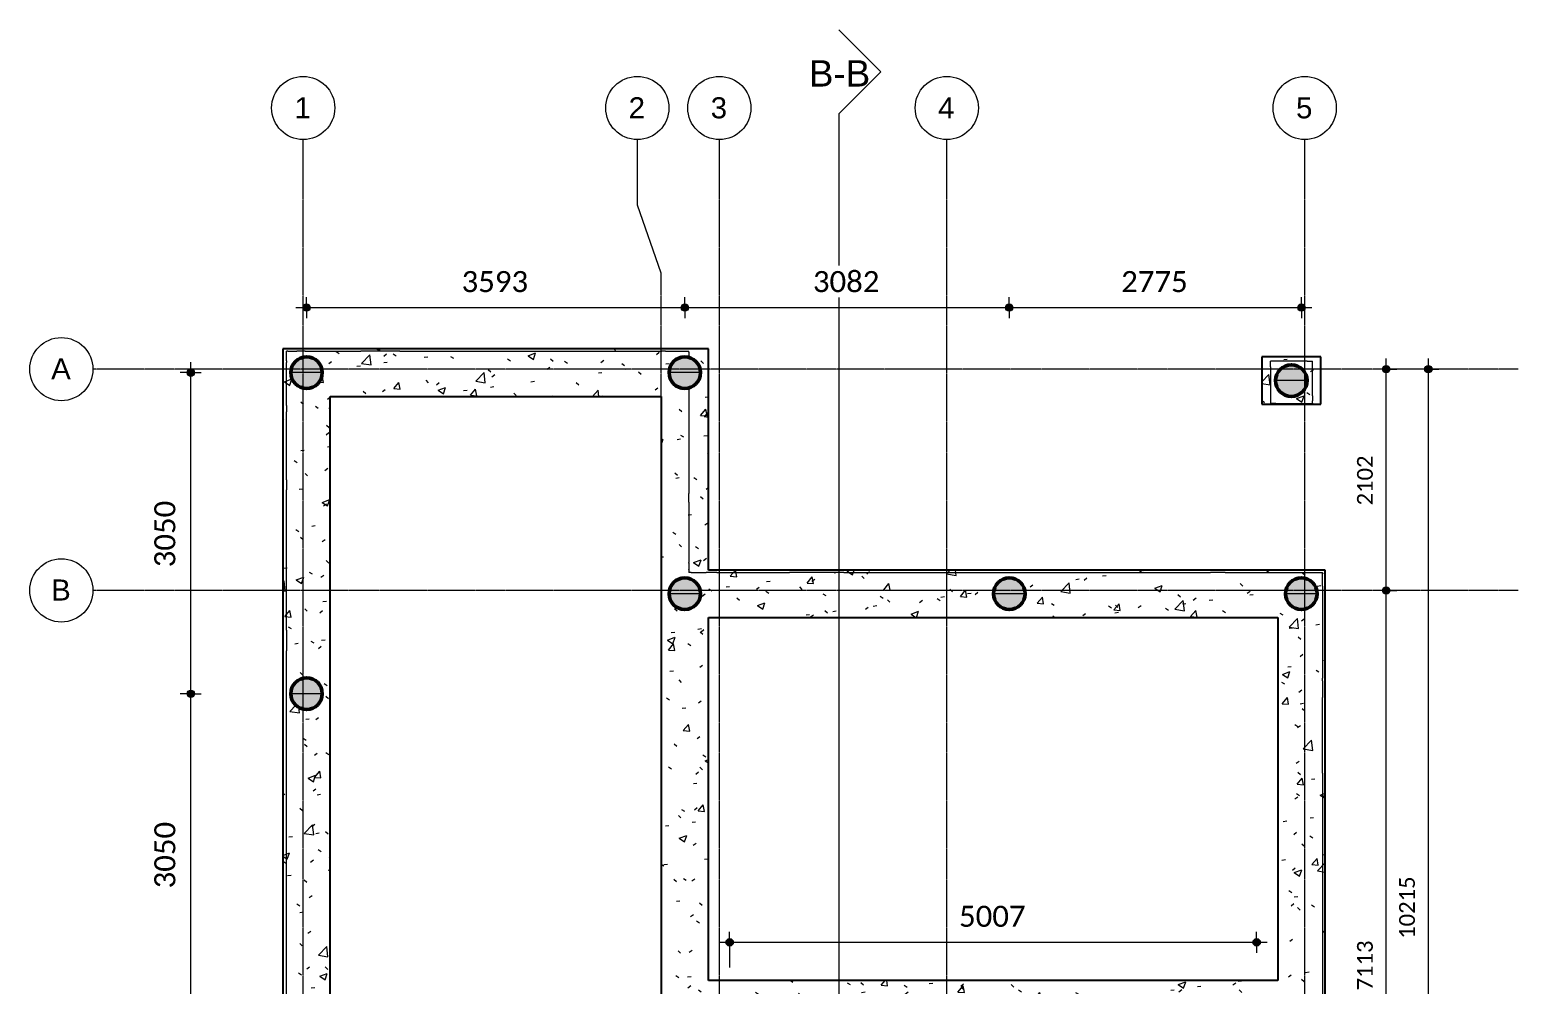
# Model space of a CAD drawing. Header units: millimetres. Extents: x -7809 to 7017, y -1424 to 14299.
# Drawn here: x -7617 to 6522, y 5233 to 14299 of the extents above; entities that cross this region are included whole.
import ezdxf

# ---------------------------------------------------------------- set-up
doc = ezdxf.new("R2010")
doc.units = ezdxf.units.MM
doc.linetypes.add('grid', pattern=[24, 15, -3, 3, -3])
for name, color, linetype, lineweight in [('A-ANNO-DIMS', 211, 'Continuous', 9), ('A-ANNO-DIMS-100', 211, 'Continuous', 9), ('A-WALL-PATT', 111, 'Continuous', 25), ('C-TOPO', 7, 'Continuous', 9), ('G-ANNO-SYMB', 111, 'Continuous', 9), ('S-FNDN', 32, 'Continuous', 9), ('S-GRID', 1, 'Continuous', 9), ('S-GRID-IDEN', 1, 'Continuous', 9)]:
    doc.layers.add(name, color=color, linetype=linetype, lineweight=lineweight)
doc.styles.add('Arial', font='arial.ttf', dxfattribs={"height": 200})
doc.styles.add('Arial_1', font='arial.ttf', dxfattribs={"height": 250})
doc.styles.add('Calibri', font='calibri.ttf', dxfattribs={"height": 150})
doc.styles.add('Calibri_1', font='calibri.ttf', dxfattribs={"height": 200})
doc.dimstyles.new('00_BR_maatvoering_1_5mm', dxfattribs={"dimscale": 304.8, "dimtxt": 176.602264, "dimasz": 0.918635, "dimexe": 0.328084, "dimexo": 0.0625, "dimgap": 0.229659, "dimtad": 1, "dimdec": 0, "dimzin": 0, "dimdsep": 46, "dimtxsty": 'Calibri', "dimblk1": 'DOTSMALL', "dimblk2": 'DOTSMALL', "dimsah": 1, "dimcen": 0.09, "dimdle": 0.328084, "dimazin": 0, "dimtfac": 1, "dimtdec": 4, "dimtix": 1, "dimtmove": 0, "dimatfit": 3, "dimfxl": 0.328084, "dimfxlon": 1, "dimtvp": 1, "dimtfill": 1, "dimtolj": 1, "dimtzin": 0, "dimarcsym": 2})
doc.dimstyles.new('00_BR_maatvoering_2_0mm', dxfattribs={"dimscale": 304.8, "dimtxt": 235.469685, "dimasz": 0.918635, "dimexe": 0.328084, "dimexo": 0.0625, "dimgap": 0.229659, "dimtad": 1, "dimdec": 0, "dimzin": 0, "dimdsep": 46, "dimtxsty": 'Calibri_1', "dimblk1": 'DOTSMALL', "dimblk2": 'DOTSMALL', "dimsah": 1, "dimcen": 0.09, "dimdle": 0.328084, "dimazin": 0, "dimtfac": 1, "dimtdec": 4, "dimtix": 1, "dimtmove": 0, "dimatfit": 3, "dimfxl": 0.328084, "dimfxlon": 1, "dimtvp": 1, "dimtfill": 1, "dimtolj": 1, "dimtzin": 0, "dimarcsym": 2})
pattern_1 = [(50, (0, 0), (728.737, -63.756), [76.2, -838.2]), (355, (0, 0), (-140.97, 764.228), [60.96, -670.56]), (100.451, (60.7, -5.3), (587.77, 700.467), [64.76, -712.36]), (46.184, (0, 203.2), (1084.316, -168.17), [114.3, -1257.3]), (96.636, (90.4, 189.2), (949.61, 989.71), [97.14, -1068.54]), (351.184, (0, 203.2), (949.62, 989.7), [91.44, -1005.84]), (21, (101.6, 152.4), (606.458, -409.06), [76.2, -838.2]), (326, (101.6, 152.4), (247.21, 736.753), [60.96, -670.56]), (71.451, (152.14, 118.3), (853.67, 327.685), [64.76, -712.36]), (37.5, (0, 0), (12.3547, 338.22), [33.528, -628.904, 33.528, -647.192, -673.1]), (37.5, (0, 0), (12.3547, 338.22), [-1343.152, 33.528, -639.572]), (7.5, (0, 0), (267.279, 400.722), [33.528, -354.584, 33.528, -613.664, -256.54]), (7.5, (0, 0), (267.279, 400.722), [-1035.304, 33.528, -223.012]), (327.5, (-226.57, 0), (542.3633, -22.9153), [33.528, -220.472, 33.528, -758.952, -1051.56]), (327.5, (-226.57, 0), (542.3633, -22.9153), [-1046.48, 33.528, -1018.032]), (317.5, (-328.17, 0), (592.517, 101.707), [33.528, -296.672, 33.528, -492.76, -746.76]), (317.5, (-328.17, 0), (592.517, 101.707), [-856.488, 33.528, -713.232])]

# ---------------------------------------------------------------- blocks, each defined once
blk = doc.blocks.new('17_EB_SFO_TLB_funderingspaal rond_gen_ISR - funderinspaal_rond_gen_d 300-2901158-Funderding plan')
at = {"layer": 'S-FNDN'}
blk.add_hatch(color=256, dxfattribs=at).paths.add_polyline_path([(-21, -148), (21, -148), (62, -136), (98, -113), (126, -81), (144, -42), (150, 0), (144, 42), (126, 81), (98, 113), (62, 136), (21, 148), (-21, 148), (-62, 136), (-98, 113), (-126, 81), (-144, 42), (-150, 0), (-144, -42), (-126, -81), (-98, -113), (-62, -136)])
blk.add_line((150, 0), (-150, 0), dxfattribs=at)
at = {"layer": 'S-FNDN', "lineweight": 50}
for start, end in [(360, 180), (180, 360)]:
    blk.add_arc((0, 0), 150, start, end, dxfattribs=at)
blk = doc.blocks.new('Grid - r_3_0mm-1753543-Funderding plan')
at = {"layer": 'S-GRID-IDEN'}
blk.add_circle((0, 0), 3, dxfattribs=at)
blk = doc.blocks.new('Section - gesloten pijl _ viewname _ sheetnumber-464714-Funderding plan')
at = {"layer": 'G-ANNO-SYMB'}
for p, q in [((-4, 4), (-8, 0)), ((0, 0), (-4, 4)), ((0, 0), (5, 0))]:
    blk.add_line(p, q, dxfattribs=at)
blk = doc.blocks.new('DIMBLOCK7-Funderding plan')
at = {"layer": 'A-ANNO-DIMS-100'}
h = blk.add_hatch(color=256, dxfattribs=at)
edge = h.paths.add_edge_path()
edge.add_arc((5268, 8973), 35, 0, 360)
h = blk.add_hatch(color=256, dxfattribs=at)
edge = h.paths.add_edge_path()
edge.add_arc((5268, 1860), 35, 0, 360)
for p, q in [((5268, 8973), (5168, 8973)), ((5268, 1860), (5268, 8973)), ((5268, 8973), (5368, 8973)), ((5268, 1860), (5168, 1860)), ((5268, 1860), (5368, 1860))]:
    blk.add_line(p, q, dxfattribs=at)
for centre in [(5268, 8973), (5268, 1860)]:
    blk.add_circle(centre, 35, dxfattribs=at)
at = {"layer": 'A-ANNO-DIMS-100', "color": 0, "insert": (4990, 5174), "char_height": 150, "width": 583.66, "attachment_point": 1, "rotation": 90, "line_spacing_factor": 1.158048, "style": 'Calibri', "bg_fill": 3, "box_fill_scale": 1.25, "bg_fill_color": 256, "bg_fill_true_color": 13158600, "bg_fill_transparency": 0}
blk.add_mtext('7113', dxfattribs=at)
blk = doc.blocks.new('_DotSmall')
at = {"color": 0, "linetype": 'ByBlock', "const_width": 0.5}
blk.add_lwpolyline([(-0.0625, 0, 1), (0.0625, 0, 1)], format="xyb", close=True, dxfattribs=at)
blk = doc.blocks.new('DIMBLOCK8-Funderding plan')
at = {"layer": 'A-ANNO-DIMS-100'}
h = blk.add_hatch(color=256, dxfattribs=at)
edge = h.paths.add_edge_path()
edge.add_arc((5268, 11075), 35, 0, 360)
h = blk.add_hatch(color=256, dxfattribs=at)
edge = h.paths.add_edge_path()
edge.add_arc((5268, 8973), 35, 0, 360)
for p, q in [((5268, 8973), (5268, 11175)), ((5268, 11075), (5168, 11075)), ((5268, 11075), (5368, 11075)), ((5268, 8973), (5168, 8973)), ((5268, 8973), (5368, 8973))]:
    blk.add_line(p, q, dxfattribs=at)
for centre in [(5268, 11075), (5268, 8973)]:
    blk.add_circle(centre, 35, dxfattribs=at)
at = {"layer": 'A-ANNO-DIMS-100', "color": 0, "insert": (4990, 9781), "char_height": 150, "width": 583.66, "attachment_point": 1, "rotation": 90, "line_spacing_factor": 1.158048, "style": 'Calibri', "bg_fill": 3, "box_fill_scale": 1.25, "bg_fill_color": 256, "bg_fill_true_color": 13158600, "bg_fill_transparency": 0}
blk.add_mtext('2102', dxfattribs=at)
blk = doc.blocks.new('DIMBLOCK9-Funderding plan')
at = {"layer": 'A-ANNO-DIMS-100'}
h = blk.add_hatch(color=256, dxfattribs=at)
edge = h.paths.add_edge_path()
edge.add_arc((5668, 11075), 35, 0, 360)
h = blk.add_hatch(color=256, dxfattribs=at)
edge = h.paths.add_edge_path()
edge.add_arc((5668, 860), 35, 0, 360)
for p, q in [((5668, 760), (5668, 11175)), ((5668, 11075), (5568, 11075)), ((5668, 11075), (5768, 11075)), ((5668, 860), (5568, 860)), ((5668, 860), (5768, 860))]:
    blk.add_line(p, q, dxfattribs=at)
for centre in [(5668, 11075), (5668, 860)]:
    blk.add_circle(centre, 35, dxfattribs=at)
at = {"layer": 'A-ANNO-DIMS-100', "color": 0, "insert": (5390, 5664), "char_height": 150, "width": 729.57, "attachment_point": 1, "rotation": 90, "line_spacing_factor": 1.158048, "style": 'Calibri', "bg_fill": 3, "box_fill_scale": 1.25, "bg_fill_color": 256, "bg_fill_true_color": 13158600, "bg_fill_transparency": 0}
blk.add_mtext('10215', dxfattribs=at)
blk = doc.blocks.new('DIMBLOCK10-Funderding plan')
at = {"layer": 'A-ANNO-DIMS-100'}
h = blk.add_hatch(color=256, dxfattribs=at)
edge = h.paths.add_edge_path()
edge.add_arc((-969, 5631), 35, 0, 360)
h = blk.add_hatch(color=256, dxfattribs=at)
edge = h.paths.add_edge_path()
edge.add_arc((4037, 5631), 35, 0, 360)
for p, q in [((-969, 5631), (-969, 5731)), ((4037, 5631), (4037, 5731)), ((-1069, 5631), (4137, 5631)), ((-969, 5631), (-969, 5393)), ((4037, 5631), (4037, 5531))]:
    blk.add_line(p, q, dxfattribs=at)
for centre in [(-969, 5631), (4037, 5631)]:
    blk.add_circle(centre, 35, dxfattribs=at)
at = {"layer": 'A-ANNO-DIMS-100', "color": 0, "insert": (1210, 5978), "char_height": 200, "width": 778.21, "attachment_point": 1, "line_spacing_factor": 1.158048, "style": 'Calibri_1', "bg_fill": 3, "box_fill_scale": 1.25, "bg_fill_color": 256, "bg_fill_true_color": 13158600, "bg_fill_transparency": 0}
blk.add_mtext('5007', dxfattribs=at)
blk = doc.blocks.new('DIMBLOCK12-Funderding plan')
at = {"layer": 'A-ANNO-DIMS-100'}
h = blk.add_hatch(color=256, dxfattribs=at)
edge = h.paths.add_edge_path()
edge.add_arc((-6087, 11042), 35, 0, 360)
h = blk.add_hatch(color=256, dxfattribs=at)
edge = h.paths.add_edge_path()
edge.add_arc((-6087, 7992), 35, 0, 360)
for p, q in [((-6087, 11042), (-6187, 11042)), ((-6087, 7892), (-6087, 11142)), ((-6087, 11042), (-5987, 11042)), ((-6087, 7992), (-6187, 7992)), ((-6087, 7992), (-5987, 7992))]:
    blk.add_line(p, q, dxfattribs=at)
for centre in [(-6087, 11042), (-6087, 7992)]:
    blk.add_circle(centre, 35, dxfattribs=at)
at = {"layer": 'A-ANNO-DIMS-100', "color": 0, "insert": (-6434, 9193), "char_height": 200, "width": 778.21, "attachment_point": 1, "rotation": 90, "line_spacing_factor": 1.158048, "style": 'Calibri_1', "bg_fill": 3, "box_fill_scale": 1.25, "bg_fill_color": 256, "bg_fill_true_color": 13158600, "bg_fill_transparency": 0}
blk.add_mtext('3050', dxfattribs=at)
blk = doc.blocks.new('DIMBLOCK13-Funderding plan')
at = {"layer": 'A-ANNO-DIMS-100'}
h = blk.add_hatch(color=256, dxfattribs=at)
edge = h.paths.add_edge_path()
edge.add_arc((-6087, 7992), 35, 0, 360)
h = blk.add_hatch(color=256, dxfattribs=at)
edge = h.paths.add_edge_path()
edge.add_arc((-6087, 4942), 35, 0, 360)
for p, q in [((-6087, 4842), (-6087, 8092)), ((-6087, 7992), (-6187, 7992)), ((-6087, 7992), (-5987, 7992)), ((-6087, 4942), (-6187, 4942)), ((-6087, 4942), (-5987, 4942))]:
    blk.add_line(p, q, dxfattribs=at)
for centre in [(-6087, 7992), (-6087, 4942)]:
    blk.add_circle(centre, 35, dxfattribs=at)
at = {"layer": 'A-ANNO-DIMS-100', "color": 0, "insert": (-6434, 6143), "char_height": 200, "width": 778.21, "attachment_point": 1, "rotation": 90, "line_spacing_factor": 1.158048, "style": 'Calibri_1', "bg_fill": 3, "box_fill_scale": 1.25, "bg_fill_color": 256, "bg_fill_true_color": 13158600, "bg_fill_transparency": 0}
blk.add_mtext('3050', dxfattribs=at)
blk = doc.blocks.new('DIMBLOCK15-Funderding plan')
at = {"layer": 'A-ANNO-DIMS-100'}
h = blk.add_hatch(color=256, dxfattribs=at)
edge = h.paths.add_edge_path()
edge.add_arc((-1394, 11660), 35, 0, 360)
h = blk.add_hatch(color=256, dxfattribs=at)
edge = h.paths.add_edge_path()
edge.add_arc((1687, 11660), 35, 0, 360)
for p, q in [((-1394, 11660), (-1394, 11760)), ((1687, 11660), (1687, 11760)), ((-1494, 11660), (1787, 11660)), ((-1394, 11660), (-1394, 11560)), ((1687, 11660), (1687, 11560))]:
    blk.add_line(p, q, dxfattribs=at)
for centre in [(-1394, 11660), (1687, 11660)]:
    blk.add_circle(centre, 35, dxfattribs=at)
at = {"layer": 'A-ANNO-DIMS-100', "color": 0, "insert": (-178, 12007), "char_height": 200, "width": 778.21, "attachment_point": 1, "line_spacing_factor": 1.158048, "style": 'Calibri_1', "bg_fill": 3, "box_fill_scale": 1.25, "bg_fill_color": 256, "bg_fill_true_color": 13158600, "bg_fill_transparency": 0}
blk.add_mtext('3082', dxfattribs=at)
blk = doc.blocks.new('DIMBLOCK16-Funderding plan')
at = {"layer": 'A-ANNO-DIMS-100'}
h = blk.add_hatch(color=256, dxfattribs=at)
edge = h.paths.add_edge_path()
edge.add_arc((1687, 11660), 35, 0, 360)
h = blk.add_hatch(color=256, dxfattribs=at)
edge = h.paths.add_edge_path()
edge.add_arc((4462, 11660), 35, 0, 360)
for p, q in [((1687, 11660), (1687, 11760)), ((4462, 11660), (4462, 11760)), ((1587, 11660), (4562, 11660)), ((1687, 11660), (1687, 11560)), ((4462, 11660), (4462, 11560))]:
    blk.add_line(p, q, dxfattribs=at)
for centre in [(1687, 11660), (4462, 11660)]:
    blk.add_circle(centre, 35, dxfattribs=at)
at = {"layer": 'A-ANNO-DIMS-100', "color": 0, "insert": (2750, 12007), "char_height": 200, "width": 778.21, "attachment_point": 1, "line_spacing_factor": 1.158048, "style": 'Calibri_1', "bg_fill": 3, "box_fill_scale": 1.25, "bg_fill_color": 256, "bg_fill_true_color": 13158600, "bg_fill_transparency": 0}
blk.add_mtext('2775', dxfattribs=at)
blk = doc.blocks.new('DIMBLOCK17-Funderding plan')
at = {"layer": 'A-ANNO-DIMS-100'}
h = blk.add_hatch(color=256, dxfattribs=at)
edge = h.paths.add_edge_path()
edge.add_arc((-4988, 11660), 35, 0, 360)
h = blk.add_hatch(color=256, dxfattribs=at)
edge = h.paths.add_edge_path()
edge.add_arc((-1394, 11660), 35, 0, 360)
for p, q in [((-4988, 11660), (-4988, 11760)), ((-1394, 11660), (-1394, 11760)), ((-5088, 11660), (-1294, 11660)), ((-4988, 11660), (-4988, 11560)), ((-1394, 11660), (-1394, 11560))]:
    blk.add_line(p, q, dxfattribs=at)
for centre in [(-4988, 11660), (-1394, 11660)]:
    blk.add_circle(centre, 35, dxfattribs=at)
at = {"layer": 'A-ANNO-DIMS-100', "color": 0, "insert": (-3515, 12007), "char_height": 200, "width": 778.21, "attachment_point": 1, "line_spacing_factor": 1.158048, "style": 'Calibri_1', "bg_fill": 3, "box_fill_scale": 1.25, "bg_fill_color": 256, "bg_fill_true_color": 13158600, "bg_fill_transparency": 0}
blk.add_mtext('3593', dxfattribs=at)

msp = doc.modelspace()

# ---------------------------------------------------------------- hatches: boundary and pattern name
at = {"layer": 'A-WALL-PATT', "lineweight": 9}
h = msp.add_hatch(dxfattribs=at)
h.set_pattern_fill('FP_1', color=256, style=0, pattern_type=2)
h.set_pattern_definition(pattern_1)
h.paths.add_polyline_path([(-4843.8, 1666.9), (-4762.8, 1666.9), (-4762.8, 11266.9), (-5212.8, 11266.9), (-5212.8, 1666.9), (-4861.6, 1666.9)])
h.paths.add_polyline_path([(-5009.1, 1743.4), (-5050.1, 1755.4), (-5086, 1778.5), (-5113.9, 1810.8), (-5131.7, 1849.6), (-5137.8, 1891.9), (-5131.7, 1934.1), (-5113.9, 1973), (-5086, 2005.2), (-5050.1, 2028.3), (-5009.1, 2040.3), (-4966.4, 2040.3), (-4925.4, 2028.3), (-4889.5, 2005.2), (-4861.6, 1973), (-4843.8, 1934.1), (-4837.8, 1891.9), (-4843.8, 1849.6), (-4861.6, 1810.8), (-4889.5, 1778.5), (-4925.4, 1755.4), (-4966.4, 1743.4)])
h.paths.add_polyline_path([(-5009.1, 4793.4), (-5050.1, 4805.4), (-5086, 4828.5), (-5113.9, 4860.8), (-5131.7, 4899.6), (-5137.8, 4941.9), (-5131.7, 4984.1), (-5113.9, 5023), (-5086, 5055.2), (-5050.1, 5078.3), (-5009.1, 5090.3), (-4966.4, 5090.3), (-4925.4, 5078.3), (-4889.5, 5055.2), (-4861.6, 5023), (-4843.8, 4984.1), (-4837.8, 4941.9), (-4843.8, 4899.6), (-4861.6, 4860.8), (-4889.5, 4828.5), (-4925.4, 4805.4), (-4966.4, 4793.4)])
h.paths.add_polyline_path([(-4966.4, 7843.4), (-5009.1, 7843.4), (-5050.1, 7855.4), (-5086, 7878.5), (-5113.9, 7910.8), (-5131.7, 7949.6), (-5137.8, 7991.9), (-5131.7, 8034.1), (-5113.9, 8073), (-5086, 8105.2), (-5050.1, 8128.3), (-5009.1, 8140.3), (-4966.4, 8140.3), (-4925.4, 8128.3), (-4889.5, 8105.2), (-4861.6, 8073), (-4843.8, 8034.1), (-4837.8, 7991.9), (-4843.8, 7949.6), (-4861.6, 7910.8), (-4889.5, 7878.5), (-4925.4, 7855.4)])
h.paths.add_polyline_path([(-4966.4, 10893.4), (-5009.1, 10893.4), (-5050.1, 10905.4), (-5086, 10928.5), (-5113.9, 10960.8), (-5131.7, 10999.6), (-5137.8, 11041.9), (-5131.7, 11084.1), (-5113.9, 11123), (-5086, 11155.2), (-5050.1, 11178.3), (-5009.1, 11190.3), (-4966.4, 11190.3), (-4925.4, 11178.3), (-4889.5, 11155.2), (-4861.6, 11123), (-4843.8, 11084.1), (-4837.8, 11041.9), (-4843.8, 10999.6), (-4861.6, 10960.8), (-4889.5, 10928.5), (-4925.4, 10905.4)])
h = msp.add_hatch(dxfattribs=at)
h.set_pattern_fill('FP_1', color=256, style=0, pattern_type=2)
h.set_pattern_definition(pattern_1)
h.paths.add_polyline_path([(-1520.6, 10816.9), (-1169.5, 10816.9), (-1169.5, 11266.9), (-4762.8, 11266.9), (-4762.8, 10816.9), (-1544.5, 10816.9)])
h.paths.add_polyline_path([(-1373.1, 10893.4), (-1415.8, 10893.4), (-1456.8, 10905.4), (-1492.7, 10928.5), (-1520.6, 10960.8), (-1538.4, 10999.6), (-1544.5, 11041.9), (-1538.4, 11084.1), (-1520.6, 11123), (-1492.7, 11155.2), (-1456.8, 11178.3), (-1415.8, 11190.3), (-1373.1, 11190.3), (-1332.1, 11178.3), (-1296.2, 11155.2), (-1268.3, 11123), (-1250.5, 11084.1), (-1244.5, 11041.9), (-1250.5, 10999.6), (-1268.3, 10960.8), (-1296.2, 10928.5), (-1332.1, 10905.4)])
h = msp.add_hatch(dxfattribs=at)
h.set_pattern_fill('FP_1', color=256, style=0, pattern_type=2)
h.set_pattern_definition(pattern_1)
h.paths.add_polyline_path([(4647.2, 10741.9), (4647.2, 11191.9), (4087.2, 11191.9), (4087.2, 10741.9), (4517.2, 10741.9)])
h.paths.add_polyline_path([(4345.9, 10818.4), (4304.9, 10830.4), (4269, 10853.5), (4241.1, 10885.8), (4223.3, 10924.6), (4217.2, 10966.9), (4223.3, 11009.1), (4241.1, 11048), (4269, 11080.2), (4304.9, 11103.3), (4345.9, 11115.3), (4388.6, 11115.3), (4429.6, 11103.3), (4465.5, 11080.2), (4493.4, 11048), (4511.2, 11009.1), (4517.2, 10966.9), (4511.2, 10924.6), (4493.4, 10885.8), (4465.5, 10853.5), (4429.6, 10830.4), (4388.6, 10818.4)])
h = msp.add_hatch(dxfattribs=at)
h.set_pattern_fill('FP_1', color=256, style=0, pattern_type=2)
h.set_pattern_definition(pattern_1)
h.paths.add_polyline_path([(-1169.5, 2116.9), (-1169.5, 10816.9), (-1619.5, 10816.9), (-1619.5, 2116.9), (-1593.8, 2116.9)])
h.paths.add_polyline_path([(-1415.8, 4893.4), (-1456.8, 4905.4), (-1492.7, 4928.5), (-1520.6, 4960.8), (-1538.4, 4999.6), (-1544.5, 5041.9), (-1538.4, 5084.1), (-1520.6, 5123), (-1492.7, 5155.2), (-1456.8, 5178.3), (-1415.8, 5190.3), (-1373.1, 5190.3), (-1332.1, 5178.3), (-1296.2, 5155.2), (-1268.3, 5123), (-1250.5, 5084.1), (-1244.5, 5041.9), (-1250.5, 4999.6), (-1268.3, 4960.8), (-1296.2, 4928.5), (-1332.1, 4905.4), (-1373.1, 4893.4)])
h.paths.add_polyline_path([(-1373.1, 8793.4), (-1415.8, 8793.4), (-1456.8, 8805.4), (-1492.7, 8828.5), (-1520.6, 8860.8), (-1538.4, 8899.6), (-1544.5, 8941.9), (-1538.4, 8984.1), (-1520.6, 9023), (-1492.7, 9055.2), (-1456.8, 9078.3), (-1415.8, 9090.3), (-1373.1, 9090.3), (-1332.1, 9078.3), (-1296.2, 9055.2), (-1268.3, 9023), (-1250.5, 8984.1), (-1244.5, 8941.9), (-1250.5, 8899.6), (-1268.3, 8860.8), (-1296.2, 8828.5), (-1332.1, 8805.4)])
h = msp.add_hatch(dxfattribs=at)
h.set_pattern_fill('FP_1', color=256, style=0, pattern_type=2)
h.set_pattern_definition(pattern_1)
h.paths.add_polyline_path([(4588.4, 8716.9), (4687.2, 8716.9), (4687.2, 9166.9), (-1169.5, 9166.9), (-1169.5, 8716.9), (4560.5, 8716.9)])
h.paths.add_polyline_path([(4440.9, 8793.4), (4399.9, 8805.4), (4364, 8828.5), (4336.1, 8860.8), (4318.3, 8899.6), (4312.2, 8941.9), (4318.3, 8984.1), (4336.1, 9023), (4364, 9055.2), (4399.9, 9078.3), (4440.9, 9090.3), (4483.6, 9090.3), (4524.6, 9078.3), (4560.5, 9055.2), (4588.4, 9023), (4606.2, 8984.1), (4612.2, 8941.9), (4606.2, 8899.6), (4588.4, 8860.8), (4560.5, 8828.5), (4524.6, 8805.4), (4483.6, 8793.4)])
h.paths.add_polyline_path([(1708.6, 8793.4), (1665.9, 8793.4), (1624.9, 8805.4), (1589, 8828.5), (1561.1, 8860.8), (1543.3, 8899.6), (1537.2, 8941.9), (1543.3, 8984.1), (1561.1, 9023), (1589, 9055.2), (1624.9, 9078.3), (1665.9, 9090.3), (1708.6, 9090.3), (1749.6, 9078.3), (1785.5, 9055.2), (1813.4, 9023), (1831.2, 8984.1), (1837.2, 8941.9), (1831.2, 8899.6), (1813.4, 8860.8), (1785.5, 8828.5), (1749.6, 8805.4)])
h = msp.add_hatch(dxfattribs=at)
h.set_pattern_fill('FP_1', color=256, style=0, pattern_type=2)
h.set_pattern_definition(pattern_1)
h.paths.add_polyline_path([(4606.2, 1666.9), (4687.2, 1666.9), (4687.2, 8716.9), (4237.2, 8716.9), (4237.2, 1666.9), (4588.4, 1666.9)])
h.paths.add_polyline_path([(4440.9, 1743.4), (4399.9, 1755.4), (4364, 1778.5), (4336.1, 1810.8), (4318.3, 1849.6), (4312.2, 1891.9), (4318.3, 1934.1), (4336.1, 1973), (4364, 2005.2), (4399.9, 2028.3), (4440.9, 2040.3), (4483.6, 2040.3), (4524.6, 2028.3), (4560.5, 2005.2), (4588.4, 1973), (4606.2, 1934.1), (4612.2, 1891.9), (4606.2, 1849.6), (4588.4, 1810.8), (4560.5, 1778.5), (4524.6, 1755.4), (4483.6, 1743.4)])
h.paths.add_polyline_path([(4440.9, 4893.4), (4399.9, 4905.4), (4364, 4928.5), (4336.1, 4960.8), (4318.3, 4999.6), (4312.2, 5041.9), (4318.3, 5084.1), (4336.1, 5123), (4364, 5155.2), (4399.9, 5178.3), (4440.9, 5190.3), (4483.6, 5190.3), (4524.6, 5178.3), (4560.5, 5155.2), (4588.4, 5123), (4606.2, 5084.1), (4612.2, 5041.9), (4606.2, 4999.6), (4588.4, 4960.8), (4560.5, 4928.5), (4524.6, 4905.4), (4483.6, 4893.4)])
h = msp.add_hatch(dxfattribs=at)
h.set_pattern_fill('FP_1', color=256, style=0, pattern_type=2)
h.set_pattern_definition(pattern_1)
h.paths.add_polyline_path([(4237.2, 4816.9), (4237.2, 5266.9), (-1169.5, 5266.9), (-1169.5, 4816.9), (2586.1, 4816.9)])
h.paths.add_polyline_path([(1665.9, 4893.4), (1624.9, 4905.4), (1589, 4928.5), (1561.1, 4960.8), (1543.3, 4999.6), (1537.2, 5041.9), (1543.3, 5084.1), (1561.1, 5123), (1589, 5155.2), (1624.9, 5178.3), (1665.9, 5190.3), (1708.6, 5190.3), (1749.6, 5178.3), (1785.5, 5155.2), (1813.4, 5123), (1831.2, 5084.1), (1837.2, 5041.9), (1831.2, 4999.6), (1813.4, 4960.8), (1785.5, 4928.5), (1749.6, 4905.4), (1708.6, 4893.4)])

# ---------------------------------------------------------------- linework, layer by layer
at = {"layer": 'C-TOPO'}
for p, q in [((-5179.2, 11153.6), (-5179.2, 11245.3)), ((-5166.4, 11245.3), (-5179.2, 11245.3)), ((-5166.4, 11245.3), (-5080, 11245.3)), ((-5001.5, 11245.3), (-5080, 11245.3)), ((-5001.5, 11245.3), (-4472.8, 11245.3)), ((-4103.1, 11245.3), (-4472.8, 11245.3)), ((-4103.1, 11245.3), (-1612.8, 11245.3)), ((-1579.6, 11245.3), (-1612.8, 11245.3)), ((-1579.6, 11245.3), (-1356.3, 11245.3)), ((-1356.3, 11236.7), (-1356.3, 11245.3)), ((-1356.3, 11236.7), (-1356.3, 11185.4)), ((-5179.2, 11153.6), (-5179.2, 11140)), ((-5179.2, 10731.2), (-5179.2, 11140)), ((4516, 11150.3), (4168.7, 11150.3)), ((4168.7, 11098.6), (4168.7, 11150.3)), ((4168.7, 11098.6), (4168.7, 10750.3)), ((4516, 11150.3), (4567.6, 11150.3)), ((4568.6, 11150.3), (4567.6, 11150.3)), ((4568.6, 11150.3), (4568.7, 11150.3)), ((4568.7, 10823), (4568.7, 11150.3)), ((-1356.3, 10898.4), (-1356.3, 9895.5)), ((4220.3, 10750.3), (4168.7, 10750.3)), ((4220.3, 10750.3), (4567.6, 10750.3)), ((4567.7, 10750.3), (4567.6, 10750.3)), ((4567.7, 10750.3), (4568.7, 10750.3)), ((4568.7, 10823), (4568.7, 10774.4)), ((4568.7, 10753.4), (4568.7, 10774.4)), ((4568.7, 10753.4), (4568.7, 10750.3)), ((-5179.2, 10731.2), (-5179.2, 10670.5)), ((-5179.2, 10025), (-5179.2, 10670.5)), ((-5179.2, 10025), (-5179.2, 9929.1)), ((-5179.2, 8597.2), (-5179.2, 9929.1)), ((-1356.3, 9810.8), (-1356.3, 9895.5)), ((-1356.3, 9810.8), (-1356.3, 9239.8)), ((-1356.3, 9231.5), (-1356.3, 9239.8)), ((-1356.3, 9231.5), (-1356.3, 9175.7)), ((-1356.3, 9171.5), (-1356.3, 9175.7)), ((-1356.3, 9171.5), (-1356.3, 9143.5)), ((-1335.1, 9143.5), (-1356.3, 9143.5)), ((-1335.1, 9143.5), (-1192.8, 9143.5)), ((-1090.3, 9143.5), (-1192.8, 9143.5)), ((-1090.3, 9143.5), (-400.3, 9143.5)), ((116.7, 9143.5), (-400.3, 9143.5)), ((116.7, 9143.5), (3599.7, 9143.5)), ((3737.3, 9143.5), (3599.7, 9143.5)), ((3737.3, 9143.5), (4663.7, 9143.5)), ((4663.7, 9013.6), (4663.7, 9143.5)), ((4663.7, 9013.6), (4663.7, 8138.8)), ((-5179.2, 8597.2), (-5179.2, 8399.4)), ((-5179.2, 2557.5), (-5179.2, 8399.4)), ((4663.7, 8115.2), (4663.7, 8138.8)), ((4663.7, 8115.2), (4663.7, 7956.1)), ((4663.7, 7238.3), (4663.7, 7956.1)), ((4663.7, 7238.3), (4663.7, 2401.9))]:
    msp.add_line(p, q, dxfattribs=at)
at = {"layer": 'G-ANNO-SYMB'}
msp.add_line((67.2, 13499), (67.2, -623.6), dxfattribs=at)
at = {"layer": 'S-FNDN', "lineweight": 25}
for p, q in [((-5212.8, 11266.9), (-5212.8, 1666.9)), ((-1169.5, 11266.9), (-5212.8, 11266.9)), ((-1169.5, 9166.9), (-1169.5, 11266.9)), ((4647.2, 11191.9), (4087.2, 11191.9)), ((4087.2, 11191.9), (4087.2, 10741.9)), ((4647.2, 10741.9), (4647.2, 11191.9)), ((-4762.8, 2116.9), (-4762.8, 10816.9)), ((-4762.8, 10816.9), (-1619.5, 10816.9)), ((-1619.5, 10816.9), (-1619.5, 2116.9)), ((4087.2, 10741.9), (4647.2, 10741.9)), ((4687.2, 9166.9), (-1169.5, 9166.9)), ((4687.2, 1666.9), (4687.2, 9166.9)), ((-1169.5, 5266.9), (-1169.5, 8716.9)), ((-1169.5, 8716.9), (4237.2, 8716.9)), ((4237.2, 8716.9), (4237.2, 5266.9)), ((4237.2, 5266.9), (-1169.5, 5266.9))]:
    msp.add_line(p, q, dxfattribs=at)
at = {"layer": 'S-GRID', "linetype": 'grid'}
for p, q in [((-5019.2, -988.7), (-5019.2, 13256.3)), ((-1066.3, -988.7), (-1066.3, 13256.3)), ((1093.7, -988.7), (1093.7, 13256.3)), ((4493.7, -988.7), (4493.7, 13256.3)), ((-1619.3, -988.7), (-1619.3, 11986.3)), ((6521.6, 11075.3), (-7016.6, 11075.3)), ((6521.6, 8973.5), (-7016.6, 8973.5))]:
    msp.add_line(p, q, dxfattribs=at)
at = {"layer": 'S-GRID'}
for p, q in [((-1845.3, 12632.9), (-1845.3, 13256.3)), ((-1619.3, 11986.3), (-1845.3, 12632.9))]:
    msp.add_line(p, q, dxfattribs=at)

# ---------------------------------------------------------------- block references
at = {"layer": 'G-ANNO-SYMB', "xscale": 99.99999999999993, "yscale": 99.99999999999993, "zscale": 99.99999999999993, "rotation": 269.9999999999996}
msp.add_blockref('Section - gesloten pijl _ viewname _ sheetnumber-464714-Funderding plan', (67.2, 13499), dxfattribs=at)
at = {"layer": 'S-FNDN'}
for p in [(-4987.8, 11041.9), (-4987.8, 11041.9), (-1394.5, 11041.9), (4367.2, 10966.9), (-1394.5, 8941.9), (1687.2, 8941.9), (4462.2, 8941.9), (-4987.8, 7991.9)]:
    msp.add_blockref('17_EB_SFO_TLB_funderingspaal rond_gen_ISR - funderinspaal_rond_gen_d 300-2901158-Funderding plan', p, dxfattribs=at)
at = {"layer": 'S-GRID-IDEN', "xscale": 99.99999999999993, "yscale": 99.99999999999993, "zscale": 99.99999999999993}
for p in [(-5019.2, 13556.3), (-1845.3, 13556.3), (-1066.3, 13556.3), (1093.7, 13556.3), (4493.7, 13556.3)]:
    msp.add_blockref('Grid - r_3_0mm-1753543-Funderding plan', p, dxfattribs=at)
at = {"layer": 'S-GRID-IDEN', "xscale": 99.99999999999993, "yscale": 99.99999999999993, "zscale": 99.99999999999993, "rotation": 89.99999999999982}
for p in [(-7316.6, 11075.3), (-7316.6, 8973.5)]:
    msp.add_blockref('Grid - r_3_0mm-1753543-Funderding plan', p, dxfattribs=at)

# ---------------------------------------------------------------- texts
at = {"layer": 'G-ANNO-SYMB', "insert": (-215.8, 14009.7), "char_height": 250, "width": 705.485, "attachment_point": 1, "style": 'Arial_1'}
msp.add_mtext('B-B', dxfattribs=at)
at = {"layer": 'S-GRID-IDEN', "char_height": 200, "attachment_point": 1, "style": 'Arial'}
for s, insert, width in [('1', (-5101.9, 13657.8), 192.405), ('2', (-1927.9, 13657.8), 192.405), ('3', (-1148.9, 13657.8), 192.405), ('4', (1011.1, 13657.8), 192.405), ('5', (4411.1, 13657.8), 192.405), ('A', (-7413.5, 11179.2), 232.489), ('B', (-7413.5, 9077.4), 232.489)]:
    msp.add_mtext(s, dxfattribs=dict(at, insert=insert, width=width))

# ---------------------------------------------------------------- next in the draw order: dimensions: what is measured, and where the dimension line sits
at = {"layer": 'A-ANNO-DIMS'}
for base, p1, p2, override, picture, middle in [((1687.2, 11659.8), (-1394.5, 11559.8), (1687.2, 11559.8), {"dimpost": '<>', "dimfxl": 3081.7}, 'DIMBLOCK15-Funderding plan', (146.4, 11832.2)), ((4037.2, 5631), (-969.5, 5392.8), (4037.2, 5531), {"dimpost": '<>', "dimfxl": 5008.606863}, 'DIMBLOCK10-Funderding plan', (1533.9, 5803.4))]:
    dim = msp.add_linear_dim(base=base, p1=p1, p2=p2, dimstyle='00_BR_maatvoering_2_0mm', override=override, dxfattribs=at)
    dim.commit()
    dim.dimension.update_dxf_attribs({"geometry": picture, "text_midpoint": middle})
for base, p1, p2, dimstyle, override, picture, middle in [((-6086.6, 11041.9), (-5986.6, 7991.9), (-5986.6, 11041.9), '00_BR_maatvoering_2_0mm', {"dimpost": '<>', "dimfxl": 3050}, 'DIMBLOCK12-Funderding plan', (-6259, 9516.9)), ((5268.4, 8973.5), (5168.4, 1860.4), (5168.4, 8973.5), '00_BR_maatvoering_1_5mm', {"dimpost": '<>', "dimfxl": 7113.109835}, 'DIMBLOCK7-Funderding plan', (5121.5, 5416.9))]:
    dim = msp.add_linear_dim(base=base, p1=p1, p2=p2, angle=90, dimstyle=dimstyle, override=override, dxfattribs=at)
    dim.commit()
    dim.dimension.update_dxf_attribs({"geometry": picture, "text_midpoint": middle})

# ---------------------------------------------------------------- next in the draw order: dimensions: what is measured, and where the dimension line sits
for base, p1, p2, override, picture, middle in [((-1394.5, 11659.8), (-4987.8, 11559.8), (-1394.5, 11559.8), {"dimpost": '<>', "dimfxl": 3593.3}, 'DIMBLOCK17-Funderding plan', (-3191.1, 11832.2)), ((4462.2, 11659.8), (1687.2, 11559.8), (4462.2, 11559.8), {"dimpost": '<>', "dimfxl": 2775}, 'DIMBLOCK16-Funderding plan', (3074.7, 11832.2))]:
    dim = msp.add_linear_dim(base=base, p1=p1, p2=p2, dimstyle='00_BR_maatvoering_2_0mm', override=override, dxfattribs=at)
    dim.commit()
    dim.dimension.update_dxf_attribs({"geometry": picture, "text_midpoint": middle})
for base, p1, p2, dimstyle, override, picture, middle in [((5268.4, 11075.3), (5168.4, 8973.5), (5168.4, 11075.3), '00_BR_maatvoering_1_5mm', {"dimpost": '<>', "dimfxl": 2101.790165}, 'DIMBLOCK8-Funderding plan', (5121.5, 10024.4)), ((-6086.6, 7991.9), (-5986.6, 4941.9), (-5986.6, 7991.9), '00_BR_maatvoering_2_0mm', {"dimpost": '<>', "dimfxl": 3050}, 'DIMBLOCK13-Funderding plan', (-6259, 6466.9))]:
    dim = msp.add_linear_dim(base=base, p1=p1, p2=p2, angle=90, dimstyle=dimstyle, override=override, dxfattribs=at)
    dim.commit()
    dim.dimension.update_dxf_attribs({"geometry": picture, "text_midpoint": middle})

# ---------------------------------------------------------------- next in the draw order: dimensions: what is measured, and where the dimension line sits
dim = msp.add_linear_dim(base=(5668.4, 11075.3), p1=(5568.4, 860.4), p2=(5568.4, 11075.3), angle=90, dimstyle='00_BR_maatvoering_1_5mm', override={"dimpost": '<>', "dimfxl": 10214.9}, dxfattribs=at)
dim.commit()
dim.dimension.update_dxf_attribs({"geometry": 'DIMBLOCK9-Funderding plan', "text_midpoint": (5521.5, 5967.8)})

doc.saveas('drawing.dxf')
